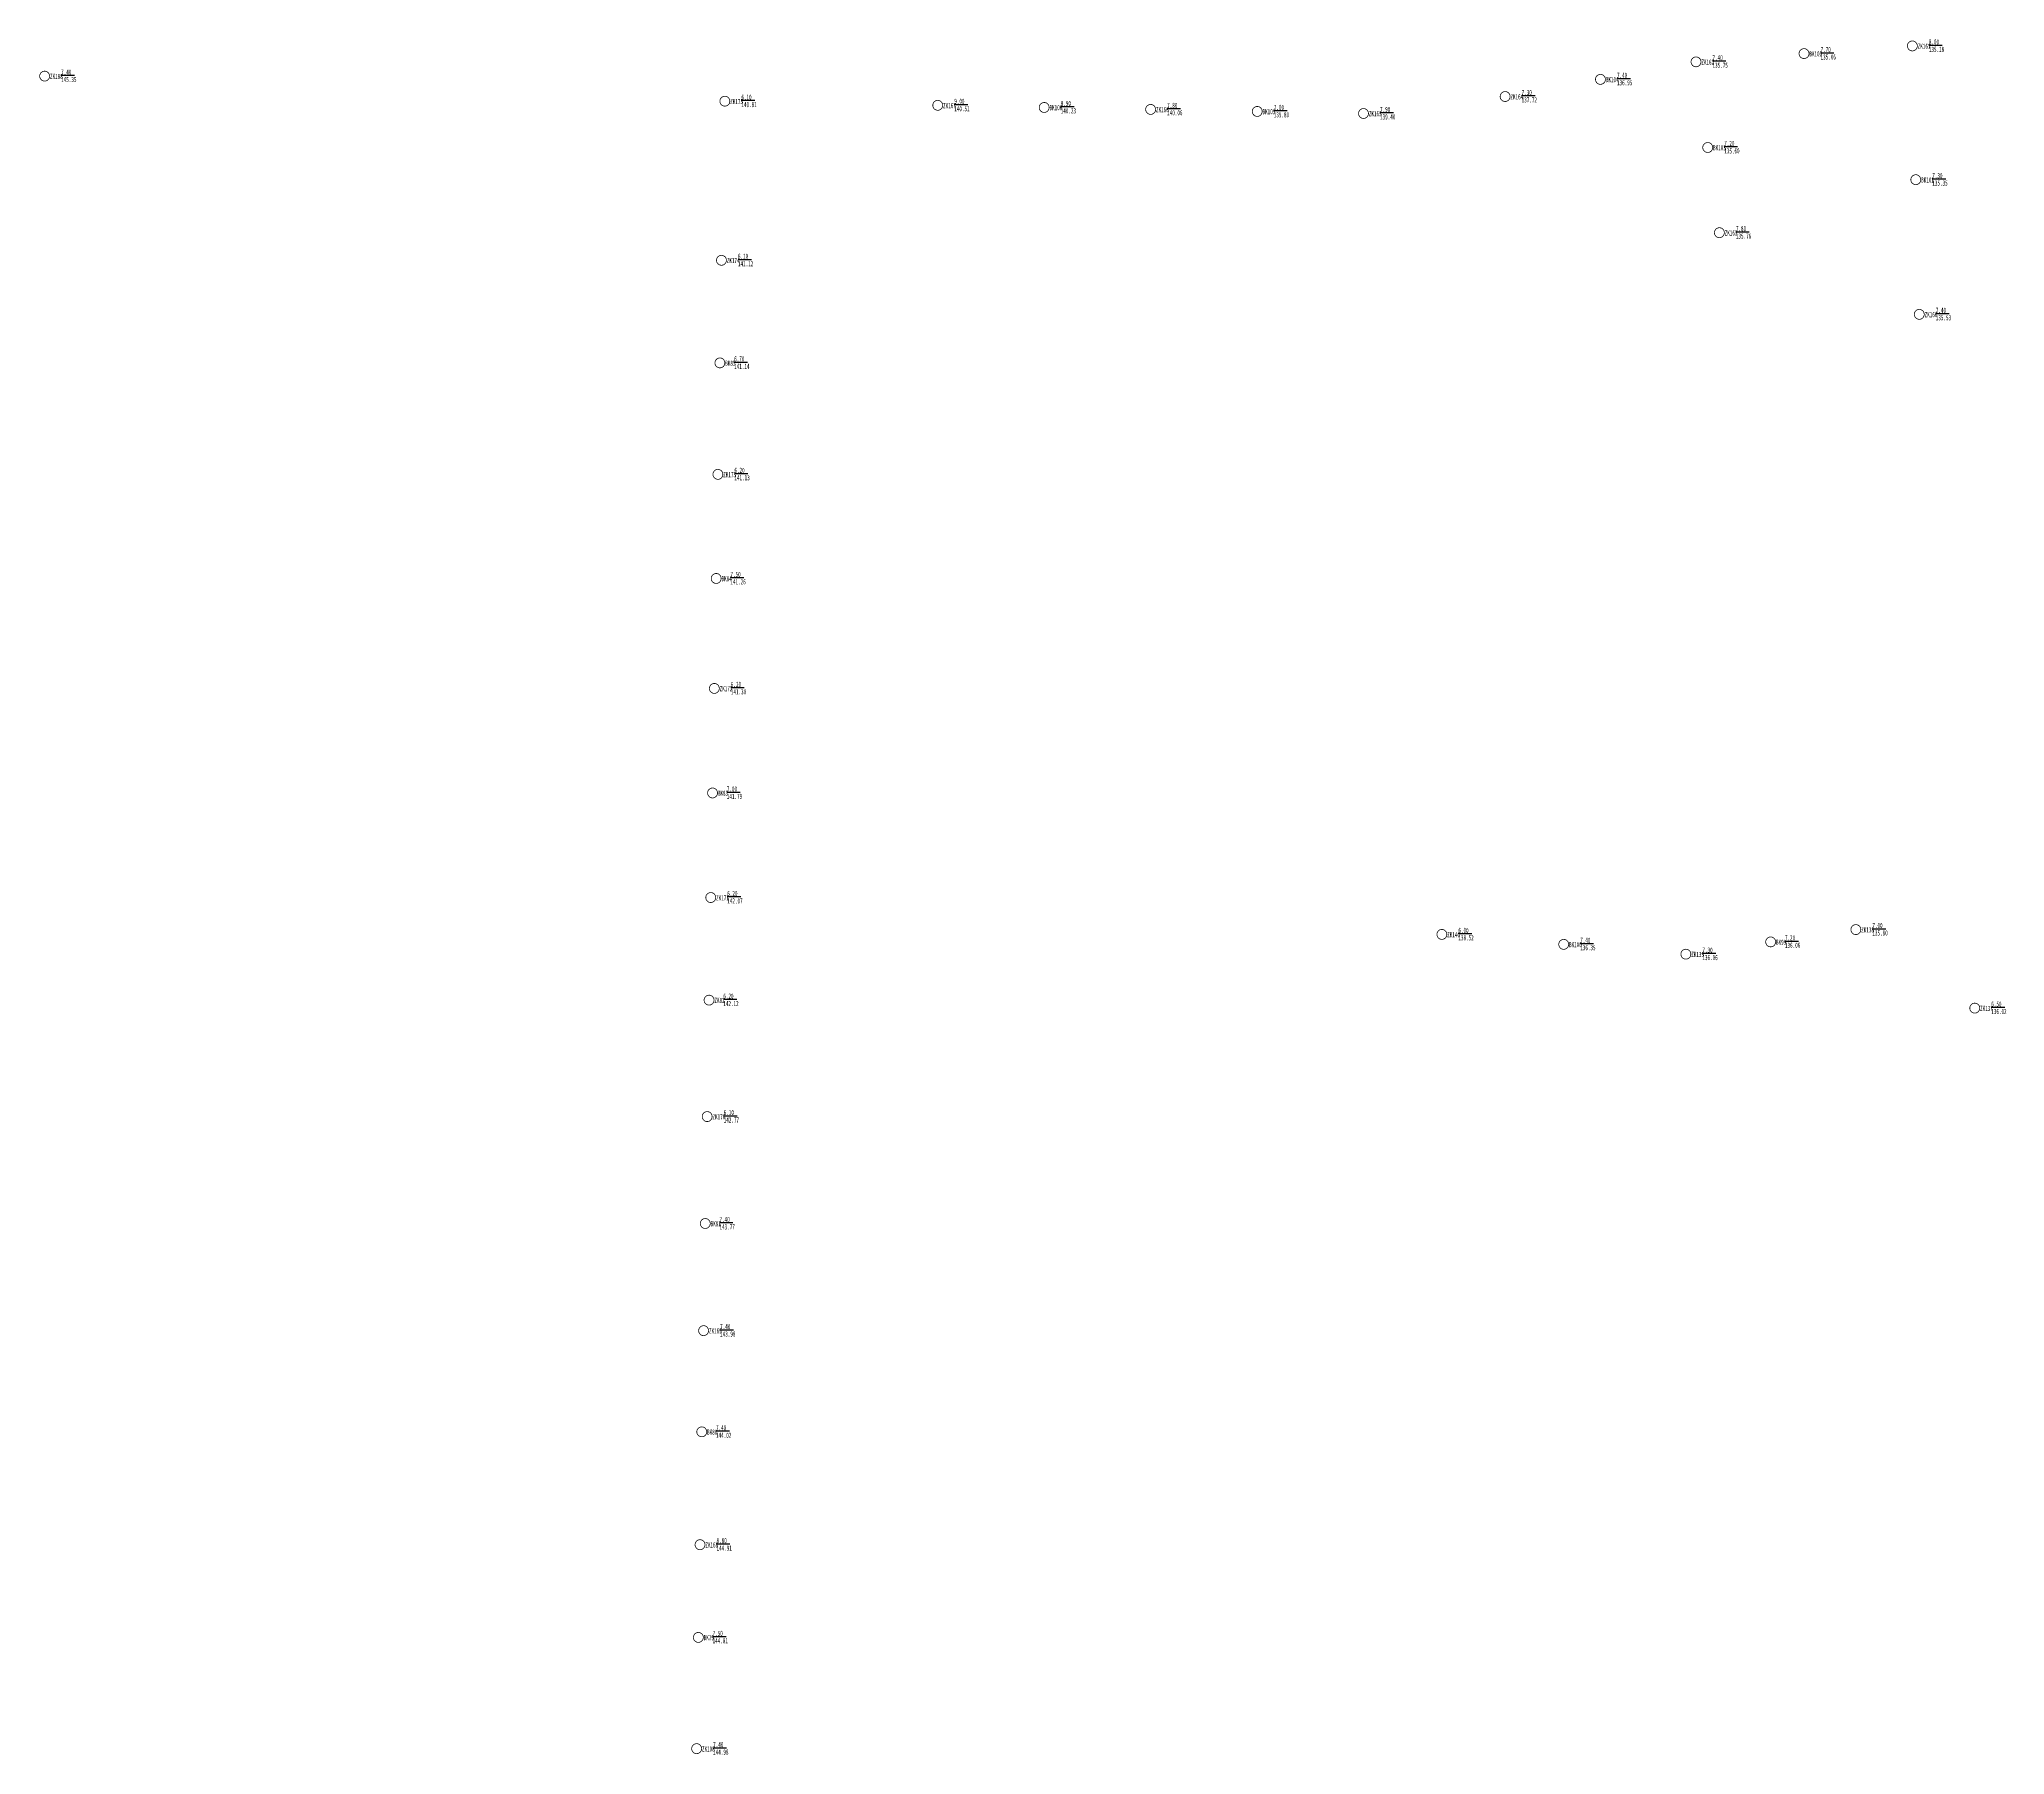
# Model space of a CAD drawing. Header units: millimetres. Extents: x 0 to 2711117, y 0 to 567555.
# Drawn here: x 2709379 to 2710171, y 565420 to 566112 of the extents above; entities that cross this region are included whole.
import ezdxf

# ---------------------------------------------------------------- set-up
doc = ezdxf.new("R2010")
doc.units = ezdxf.units.MM
doc.layers.add('勘察点方案', color=7, linetype='Continuous')
doc.styles.add('勘察孔', font='', dxfattribs={"width": 0.7, "height": 1.75})
doc.styles.get('勘察孔').set_extended_font_data('SimSun')

# ---------------------------------------------------------------- blocks, each defined once
blk = doc.blocks.new('孔_BK100', base_point=(2.15, 2.15))
blk.add_line((8.81, 2.5), (14.21, 2.5))
at = {"color": 7, "const_width": 0.3}
blk.add_lwpolyline([(2.15, 0.15, 1), (2.15, 4.15, 1), (2.15, 0.15, 1)], format="xyb", dxfattribs=at)
at = {"style": '勘察孔', "width": 0.6}
for s, p in [('BK100', (4.3, 1)), ('7.40', (8.81, 2.75)), ('136.35', (8.81, -0.25))]:
    blk.add_text(s, height=2.1, dxfattribs=at).set_placement(p)
blk = doc.blocks.new('孔_BK101', base_point=(2.15, 2.15))
blk.add_line((8.81, 2.5), (14.21, 2.5))
at = {"color": 7, "const_width": 0.3}
blk.add_lwpolyline([(2.15, 0.15, 1), (2.15, 4.15, 1), (2.15, 0.15, 1)], format="xyb", dxfattribs=at)
at = {"style": '勘察孔', "width": 0.6}
for s, p in [('BK101', (4.3, 1)), ('7.30', (8.81, 2.75)), ('135.35', (8.81, -0.25))]:
    blk.add_text(s, height=2.1, dxfattribs=at).set_placement(p)
blk = doc.blocks.new('孔_BK102', base_point=(2.15, 2.15))
blk.add_line((8.81, 2.5), (14.21, 2.5))
at = {"color": 7, "const_width": 0.3}
blk.add_lwpolyline([(2.15, 0.15, 1), (2.15, 4.15, 1), (2.15, 0.15, 1)], format="xyb", dxfattribs=at)
at = {"style": '勘察孔', "width": 0.6}
for s, p in [('BK102', (4.3, 1)), ('7.70', (8.81, 2.75)), ('135.06', (8.81, -0.25))]:
    blk.add_text(s, height=2.1, dxfattribs=at).set_placement(p)
blk = doc.blocks.new('孔_BK103', base_point=(2.15, 2.15))
blk.add_line((8.81, 2.5), (14.21, 2.5))
at = {"color": 7, "const_width": 0.3}
blk.add_lwpolyline([(2.15, 0.15, 1), (2.15, 4.15, 1), (2.15, 0.15, 1)], format="xyb", dxfattribs=at)
at = {"style": '勘察孔', "width": 0.6}
for s, p in [('BK103', (4.3, 1)), ('7.20', (8.81, 2.75)), ('135.60', (8.81, -0.25))]:
    blk.add_text(s, height=2.1, dxfattribs=at).set_placement(p)
blk = doc.blocks.new('孔_BK104', base_point=(2.15, 2.15))
blk.add_line((8.81, 2.5), (14.21, 2.5))
at = {"color": 7, "const_width": 0.3}
blk.add_lwpolyline([(2.15, 0.15, 1), (2.15, 4.15, 1), (2.15, 0.15, 1)], format="xyb", dxfattribs=at)
at = {"style": '勘察孔', "width": 0.6}
for s, p in [('BK104', (4.3, 1)), ('7.40', (8.81, 2.75)), ('136.95', (8.81, -0.25))]:
    blk.add_text(s, height=2.1, dxfattribs=at).set_placement(p)
blk = doc.blocks.new('孔_BK105', base_point=(2.15, 2.15))
blk.add_line((8.81, 2.5), (14.21, 2.5))
at = {"color": 7, "const_width": 0.3}
blk.add_lwpolyline([(2.15, 0.15, 1), (2.15, 4.15, 1), (2.15, 0.15, 1)], format="xyb", dxfattribs=at)
at = {"style": '勘察孔', "width": 0.6}
for s, p in [('BK105', (4.3, 1)), ('7.00', (8.81, 2.75)), ('139.80', (8.81, -0.25))]:
    blk.add_text(s, height=2.1, dxfattribs=at).set_placement(p)
blk = doc.blocks.new('孔_BK106', base_point=(2.15, 2.15))
blk.add_line((8.81, 2.5), (14.21, 2.5))
at = {"color": 7, "const_width": 0.3}
blk.add_lwpolyline([(2.15, 0.15, 1), (2.15, 4.15, 1), (2.15, 0.15, 1)], format="xyb", dxfattribs=at)
at = {"style": '勘察孔', "width": 0.6}
for s, p in [('BK106', (4.3, 1)), ('8.90', (8.81, 2.75)), ('140.23', (8.81, -0.25))]:
    blk.add_text(s, height=2.1, dxfattribs=at).set_placement(p)
blk = doc.blocks.new('孔_BK79', base_point=(2.15, 2.15))
blk.add_line((7.9, 2.5), (13.31, 2.5))
at = {"color": 7, "const_width": 0.3}
blk.add_lwpolyline([(2.15, 0.15, 1), (2.15, 4.15, 1), (2.15, 0.15, 1)], format="xyb", dxfattribs=at)
at = {"style": '勘察孔', "width": 0.6}
for s, p in [('BK79', (4.3, 1)), ('7.50', (7.9, 2.75)), ('144.81', (7.9, -0.25))]:
    blk.add_text(s, height=2.1, dxfattribs=at).set_placement(p)
blk = doc.blocks.new('孔_BK80', base_point=(2.15, 2.15))
blk.add_line((7.9, 2.5), (13.31, 2.5))
at = {"color": 7, "const_width": 0.3}
blk.add_lwpolyline([(2.15, 0.15, 1), (2.15, 4.15, 1), (2.15, 0.15, 1)], format="xyb", dxfattribs=at)
at = {"style": '勘察孔', "width": 0.6}
for s, p in [('BK80', (4.3, 1)), ('7.40', (7.9, 2.75)), ('144.02', (7.9, -0.25))]:
    blk.add_text(s, height=2.1, dxfattribs=at).set_placement(p)
blk = doc.blocks.new('孔_BK81', base_point=(2.15, 2.15))
blk.add_line((7.9, 2.5), (13.31, 2.5))
at = {"color": 7, "const_width": 0.3}
blk.add_lwpolyline([(2.15, 0.15, 1), (2.15, 4.15, 1), (2.15, 0.15, 1)], format="xyb", dxfattribs=at)
at = {"style": '勘察孔', "width": 0.6}
for s, p in [('BK81', (4.3, 1)), ('7.40', (7.9, 2.75)), ('143.77', (7.9, -0.25))]:
    blk.add_text(s, height=2.1, dxfattribs=at).set_placement(p)
blk = doc.blocks.new('孔_BK83', base_point=(2.15, 2.15))
blk.add_line((7.9, 2.5), (13.31, 2.5))
at = {"color": 7, "const_width": 0.3}
blk.add_lwpolyline([(2.15, 0.15, 1), (2.15, 4.15, 1), (2.15, 0.15, 1)], format="xyb", dxfattribs=at)
at = {"style": '勘察孔', "width": 0.6}
for s, p in [('BK83', (4.3, 1)), ('7.00', (7.9, 2.75)), ('141.79', (7.9, -0.25))]:
    blk.add_text(s, height=2.1, dxfattribs=at).set_placement(p)
blk = doc.blocks.new('孔_BK84', base_point=(2.15, 2.15))
blk.add_line((7.9, 2.5), (13.31, 2.5))
at = {"color": 7, "const_width": 0.3}
blk.add_lwpolyline([(2.15, 0.15, 1), (2.15, 4.15, 1), (2.15, 0.15, 1)], format="xyb", dxfattribs=at)
at = {"style": '勘察孔', "width": 0.6}
for s, p in [('BK84', (4.3, 1)), ('7.50', (7.9, 2.75)), ('141.26', (7.9, -0.25))]:
    blk.add_text(s, height=2.1, dxfattribs=at).set_placement(p)
blk = doc.blocks.new('孔_BK85', base_point=(2.15, 2.15))
blk.add_line((7.9, 2.5), (13.31, 2.5))
at = {"color": 7, "const_width": 0.3}
blk.add_lwpolyline([(2.15, 0.15, 1), (2.15, 4.15, 1), (2.15, 0.15, 1)], format="xyb", dxfattribs=at)
at = {"style": '勘察孔', "width": 0.6}
for s, p in [('BK85', (4.3, 1)), ('6.70', (7.9, 2.75)), ('141.14', (7.9, -0.25))]:
    blk.add_text(s, height=2.1, dxfattribs=at).set_placement(p)
blk = doc.blocks.new('孔_BK99', base_point=(2.15, 2.15))
blk.add_line((7.9, 2.5), (13.31, 2.5))
at = {"color": 7, "const_width": 0.3}
blk.add_lwpolyline([(2.15, 0.15, 1), (2.15, 4.15, 1), (2.15, 0.15, 1)], format="xyb", dxfattribs=at)
at = {"style": '勘察孔', "width": 0.6}
for s, p in [('BK99', (4.3, 1)), ('7.20', (7.9, 2.75)), ('136.06', (7.9, -0.25))]:
    blk.add_text(s, height=2.1, dxfattribs=at).set_placement(p)
blk = doc.blocks.new('孔_ZK108', base_point=(2.15, 2.15))
blk.add_line((8.81, 2.5), (14.21, 2.5))
at = {"color": 7, "const_width": 0.3}
blk.add_lwpolyline([(2.15, 0.15, 1), (2.15, 4.15, 1), (2.15, 0.15, 1)], format="xyb", dxfattribs=at)
at = {"style": '勘察孔', "width": 0.6}
for s, p in [('ZK108', (4.3, 1)), ('7.40', (8.81, 2.75)), ('144.98', (8.81, -0.25))]:
    blk.add_text(s, height=2.1, dxfattribs=at).set_placement(p)
blk = doc.blocks.new('孔_ZK137', base_point=(2.15, 2.15))
blk.add_line((8.81, 2.5), (14.21, 2.5))
at = {"color": 7, "const_width": 0.3}
blk.add_lwpolyline([(2.15, 0.15, 1), (2.15, 4.15, 1), (2.15, 0.15, 1)], format="xyb", dxfattribs=at)
at = {"style": '勘察孔', "width": 0.6}
for s, p in [('ZK137', (4.3, 1)), ('6.50', (8.81, 2.75)), ('136.02', (8.81, -0.25))]:
    blk.add_text(s, height=2.1, dxfattribs=at).set_placement(p)
blk = doc.blocks.new('孔_ZK138', base_point=(2.15, 2.15))
blk.add_line((8.81, 2.5), (14.21, 2.5))
at = {"color": 7, "const_width": 0.3}
blk.add_lwpolyline([(2.15, 0.15, 1), (2.15, 4.15, 1), (2.15, 0.15, 1)], format="xyb", dxfattribs=at)
at = {"style": '勘察孔', "width": 0.6}
for s, p in [('ZK138', (4.3, 1)), ('7.00', (8.81, 2.75)), ('135.80', (8.81, -0.25))]:
    blk.add_text(s, height=2.1, dxfattribs=at).set_placement(p)
blk = doc.blocks.new('孔_ZK139', base_point=(2.15, 2.15))
blk.add_line((8.81, 2.5), (14.21, 2.5))
at = {"color": 7, "const_width": 0.3}
blk.add_lwpolyline([(2.15, 0.15, 1), (2.15, 4.15, 1), (2.15, 0.15, 1)], format="xyb", dxfattribs=at)
at = {"style": '勘察孔', "width": 0.6}
for s, p in [('ZK139', (4.3, 1)), ('7.30', (8.81, 2.75)), ('136.06', (8.81, -0.25))]:
    blk.add_text(s, height=2.1, dxfattribs=at).set_placement(p)
blk = doc.blocks.new('孔_ZK140', base_point=(2.15, 2.15))
blk.add_line((8.81, 2.5), (14.21, 2.5))
at = {"color": 7, "const_width": 0.3}
blk.add_lwpolyline([(2.15, 0.15, 1), (2.15, 4.15, 1), (2.15, 0.15, 1)], format="xyb", dxfattribs=at)
at = {"style": '勘察孔', "width": 0.6}
for s, p in [('ZK140', (4.3, 1)), ('6.00', (8.81, 2.75)), ('138.52', (8.81, -0.25))]:
    blk.add_text(s, height=2.1, dxfattribs=at).set_placement(p)
blk = doc.blocks.new('孔_ZK160', base_point=(2.15, 2.15))
blk.add_line((8.81, 2.5), (14.21, 2.5))
at = {"color": 7, "const_width": 0.3}
blk.add_lwpolyline([(2.15, 0.15, 1), (2.15, 4.15, 1), (2.15, 0.15, 1)], format="xyb", dxfattribs=at)
at = {"style": '勘察孔', "width": 0.6}
for s, p in [('ZK160', (4.3, 1)), ('7.40', (8.81, 2.75)), ('135.53', (8.81, -0.25))]:
    blk.add_text(s, height=2.1, dxfattribs=at).set_placement(p)
blk = doc.blocks.new('孔_ZK161', base_point=(2.15, 2.15))
blk.add_line((8.81, 2.5), (14.21, 2.5))
at = {"color": 7, "const_width": 0.3}
blk.add_lwpolyline([(2.15, 0.15, 1), (2.15, 4.15, 1), (2.15, 0.15, 1)], format="xyb", dxfattribs=at)
at = {"style": '勘察孔', "width": 0.6}
for s, p in [('ZK161', (4.3, 1)), ('8.00', (8.81, 2.75)), ('135.18', (8.81, -0.25))]:
    blk.add_text(s, height=2.1, dxfattribs=at).set_placement(p)
blk = doc.blocks.new('孔_ZK162', base_point=(2.15, 2.15))
blk.add_line((8.81, 2.5), (14.21, 2.5))
at = {"color": 7, "const_width": 0.3}
blk.add_lwpolyline([(2.15, 0.15, 1), (2.15, 4.15, 1), (2.15, 0.15, 1)], format="xyb", dxfattribs=at)
at = {"style": '勘察孔', "width": 0.6}
for s, p in [('ZK162', (4.3, 1)), ('7.40', (8.81, 2.75)), ('135.75', (8.81, -0.25))]:
    blk.add_text(s, height=2.1, dxfattribs=at).set_placement(p)
blk = doc.blocks.new('孔_ZK163', base_point=(2.15, 2.15))
blk.add_line((8.81, 2.5), (14.21, 2.5))
at = {"color": 7, "const_width": 0.3}
blk.add_lwpolyline([(2.15, 0.15, 1), (2.15, 4.15, 1), (2.15, 0.15, 1)], format="xyb", dxfattribs=at)
at = {"style": '勘察孔', "width": 0.6}
for s, p in [('ZK163', (4.3, 1)), ('7.80', (8.81, 2.75)), ('135.76', (8.81, -0.25))]:
    blk.add_text(s, height=2.1, dxfattribs=at).set_placement(p)
blk = doc.blocks.new('孔_ZK164', base_point=(2.15, 2.15))
blk.add_line((8.81, 2.5), (14.21, 2.5))
at = {"color": 7, "const_width": 0.3}
blk.add_lwpolyline([(2.15, 0.15, 1), (2.15, 4.15, 1), (2.15, 0.15, 1)], format="xyb", dxfattribs=at)
at = {"style": '勘察孔', "width": 0.6}
for s, p in [('ZK164', (4.3, 1)), ('7.30', (8.81, 2.75)), ('137.72', (8.81, -0.25))]:
    blk.add_text(s, height=2.1, dxfattribs=at).set_placement(p)
blk = doc.blocks.new('孔_ZK165', base_point=(2.15, 2.15))
blk.add_line((8.81, 2.5), (14.21, 2.5))
at = {"color": 7, "const_width": 0.3}
blk.add_lwpolyline([(2.15, 0.15, 1), (2.15, 4.15, 1), (2.15, 0.15, 1)], format="xyb", dxfattribs=at)
at = {"style": '勘察孔', "width": 0.6}
for s, p in [('ZK165', (4.3, 1)), ('7.90', (8.81, 2.75)), ('139.40', (8.81, -0.25))]:
    blk.add_text(s, height=2.1, dxfattribs=at).set_placement(p)
blk = doc.blocks.new('孔_ZK166', base_point=(2.15, 2.15))
blk.add_line((8.81, 2.5), (14.21, 2.5))
at = {"color": 7, "const_width": 0.3}
blk.add_lwpolyline([(2.15, 0.15, 1), (2.15, 4.15, 1), (2.15, 0.15, 1)], format="xyb", dxfattribs=at)
at = {"style": '勘察孔', "width": 0.6}
for s, p in [('ZK166', (4.3, 1)), ('7.80', (8.81, 2.75)), ('140.06', (8.81, -0.25))]:
    blk.add_text(s, height=2.1, dxfattribs=at).set_placement(p)
blk = doc.blocks.new('孔_ZK167', base_point=(2.15, 2.15))
blk.add_line((8.81, 2.5), (14.21, 2.5))
at = {"color": 7, "const_width": 0.3}
blk.add_lwpolyline([(2.15, 0.15, 1), (2.15, 4.15, 1), (2.15, 0.15, 1)], format="xyb", dxfattribs=at)
at = {"style": '勘察孔', "width": 0.6}
for s, p in [('ZK167', (4.3, 1)), ('9.00', (8.81, 2.75)), ('140.51', (8.81, -0.25))]:
    blk.add_text(s, height=2.1, dxfattribs=at).set_placement(p)
blk = doc.blocks.new('孔_ZK168', base_point=(2.15, 2.15))
blk.add_line((8.81, 2.5), (14.21, 2.5))
at = {"color": 7, "const_width": 0.3}
blk.add_lwpolyline([(2.15, 0.15, 1), (2.15, 4.15, 1), (2.15, 0.15, 1)], format="xyb", dxfattribs=at)
at = {"style": '勘察孔', "width": 0.6}
for s, p in [('ZK168', (4.3, 1)), ('8.80', (8.81, 2.75)), ('144.91', (8.81, -0.25))]:
    blk.add_text(s, height=2.1, dxfattribs=at).set_placement(p)
blk = doc.blocks.new('孔_ZK169', base_point=(2.15, 2.15))
blk.add_line((8.81, 2.5), (14.21, 2.5))
at = {"color": 7, "const_width": 0.3}
blk.add_lwpolyline([(2.15, 0.15, 1), (2.15, 4.15, 1), (2.15, 0.15, 1)], format="xyb", dxfattribs=at)
at = {"style": '勘察孔', "width": 0.6}
for s, p in [('ZK169', (4.3, 1)), ('7.40', (8.81, 2.75)), ('143.98', (8.81, -0.25))]:
    blk.add_text(s, height=2.1, dxfattribs=at).set_placement(p)
blk = doc.blocks.new('孔_ZK170', base_point=(2.15, 2.15))
blk.add_line((8.81, 2.5), (14.21, 2.5))
at = {"color": 7, "const_width": 0.3}
blk.add_lwpolyline([(2.15, 0.15, 1), (2.15, 4.15, 1), (2.15, 0.15, 1)], format="xyb", dxfattribs=at)
at = {"style": '勘察孔', "width": 0.6}
for s, p in [('ZK170', (4.3, 1)), ('6.10', (8.81, 2.75)), ('142.77', (8.81, -0.25))]:
    blk.add_text(s, height=2.1, dxfattribs=at).set_placement(p)
blk = doc.blocks.new('孔_ZK171', base_point=(2.15, 2.15))
blk.add_line((8.81, 2.5), (14.21, 2.5))
at = {"color": 7, "const_width": 0.3}
blk.add_lwpolyline([(2.15, 0.15, 1), (2.15, 4.15, 1), (2.15, 0.15, 1)], format="xyb", dxfattribs=at)
at = {"style": '勘察孔', "width": 0.6}
for s, p in [('ZK171', (4.3, 1)), ('6.20', (8.81, 2.75)), ('142.07', (8.81, -0.25))]:
    blk.add_text(s, height=2.1, dxfattribs=at).set_placement(p)
blk = doc.blocks.new('孔_ZK172', base_point=(2.15, 2.15))
blk.add_line((8.81, 2.5), (14.21, 2.5))
at = {"color": 7, "const_width": 0.3}
blk.add_lwpolyline([(2.15, 0.15, 1), (2.15, 4.15, 1), (2.15, 0.15, 1)], format="xyb", dxfattribs=at)
at = {"style": '勘察孔', "width": 0.6}
for s, p in [('ZK172', (4.3, 1)), ('6.20', (8.81, 2.75)), ('141.30', (8.81, -0.25))]:
    blk.add_text(s, height=2.1, dxfattribs=at).set_placement(p)
blk = doc.blocks.new('孔_ZK173', base_point=(2.15, 2.15))
blk.add_line((8.81, 2.5), (14.21, 2.5))
at = {"color": 7, "const_width": 0.3}
blk.add_lwpolyline([(2.15, 0.15, 1), (2.15, 4.15, 1), (2.15, 0.15, 1)], format="xyb", dxfattribs=at)
at = {"style": '勘察孔', "width": 0.6}
for s, p in [('ZK173', (4.3, 1)), ('6.20', (8.81, 2.75)), ('141.13', (8.81, -0.25))]:
    blk.add_text(s, height=2.1, dxfattribs=at).set_placement(p)
blk = doc.blocks.new('孔_ZK174', base_point=(2.15, 2.15))
blk.add_line((8.81, 2.5), (14.21, 2.5))
at = {"color": 7, "const_width": 0.3}
blk.add_lwpolyline([(2.15, 0.15, 1), (2.15, 4.15, 1), (2.15, 0.15, 1)], format="xyb", dxfattribs=at)
at = {"style": '勘察孔', "width": 0.6}
for s, p in [('ZK174', (4.3, 1)), ('6.10', (8.81, 2.75)), ('141.12', (8.81, -0.25))]:
    blk.add_text(s, height=2.1, dxfattribs=at).set_placement(p)
blk = doc.blocks.new('孔_ZK175', base_point=(2.15, 2.15))
blk.add_line((8.81, 2.5), (14.21, 2.5))
at = {"color": 7, "const_width": 0.3}
blk.add_lwpolyline([(2.15, 0.15, 1), (2.15, 4.15, 1), (2.15, 0.15, 1)], format="xyb", dxfattribs=at)
at = {"style": '勘察孔', "width": 0.6}
for s, p in [('ZK175', (4.3, 1)), ('6.10', (8.81, 2.75)), ('140.81', (8.81, -0.25))]:
    blk.add_text(s, height=2.1, dxfattribs=at).set_placement(p)
blk = doc.blocks.new('孔_ZK188', base_point=(2.15, 2.15))
blk.add_line((8.81, 2.5), (14.21, 2.5))
at = {"color": 7, "const_width": 0.3}
blk.add_lwpolyline([(2.15, 0.15, 1), (2.15, 4.15, 1), (2.15, 0.15, 1)], format="xyb", dxfattribs=at)
at = {"style": '勘察孔', "width": 0.6}
for s, p in [('ZK188', (4.3, 1)), ('7.40', (8.81, 2.75)), ('145.35', (8.81, -0.25))]:
    blk.add_text(s, height=2.1, dxfattribs=at).set_placement(p)
blk = doc.blocks.new('孔_ZK82', base_point=(2.15, 2.15))
blk.add_line((7.9, 2.5), (13.31, 2.5))
at = {"color": 7, "const_width": 0.3}
blk.add_lwpolyline([(2.15, 0.15, 1), (2.15, 4.15, 1), (2.15, 0.15, 1)], format="xyb", dxfattribs=at)
at = {"style": '勘察孔', "width": 0.6}
for s, p in [('ZK82', (4.3, 1)), ('6.20', (7.9, 2.75)), ('142.12', (7.9, -0.25))]:
    blk.add_text(s, height=2.1, dxfattribs=at).set_placement(p)

msp = doc.modelspace()

# ---------------------------------------------------------------- block references
at = {"layer": '勘察点方案'}
for name, p in [('孔_ZK161', (2710133.71, 566109.08)), ('孔_ZK162', (2710046.53, 566102.67)), ('孔_BK102', (2710090.06, 566105.99)), ('孔_ZK188', (2709381.11, 566096.91)), ('孔_BK104', (2710008.03, 566095.61)), ('孔_ZK175', (2709655.21, 566086.81)), ('孔_ZK167', (2709740.99, 566085.15)), ('孔_BK106', (2709783.88, 566084.29)), ('孔_ZK164', (2709969.61, 566088.69)), ('孔_ZK166', (2709826.77, 566083.5)), ('孔_BK105', (2709869.73, 566082.69)), ('孔_ZK165', (2709912.55, 566081.85)), ('孔_BK103', (2710051.25, 566068.15)), ('孔_BK101', (2710135.09, 566055.18)), ('孔_ZK163', (2710055.94, 566033.82)), ('孔_ZK174', (2709653.84, 566022.7)), ('孔_ZK160', (2710136.49, 566000.91)), ('孔_BK85', (2709653.21, 565981.34)), ('孔_ZK173', (2709652.4, 565936.43)), ('孔_BK84', (2709651.71, 565894.48)), ('孔_ZK172', (2709650.96, 565850.16)), ('孔_BK83', (2709650.24, 565808.03)), ('孔_ZK171', (2709649.52, 565765.89)), ('孔_ZK138', (2710110.94, 565752.97)), ('孔_ZK140', (2709944.12, 565751.03)), ('孔_BK100', (2709993.22, 565747.02)), ('孔_BK99', (2710076.61, 565748.01)), ('孔_ZK139', (2710042.45, 565743.07)), ('孔_ZK82', (2709648.84, 565724.54)), ('孔_ZK137', (2710158.85, 565721.32)), ('孔_ZK170', (2709648.08, 565677.62)), ('孔_BK81', (2709647.31, 565634.53)), ('孔_ZK169', (2709646.64, 565591.35)), ('孔_BK80', (2709645.89, 565550.57)), ('孔_ZK168', (2709645.2, 565505.09)), ('孔_BK79', (2709644.52, 565467.72)), ('孔_ZK108', (2709643.83, 565422.89))]:
    msp.add_blockref(name, p, dxfattribs=at)

doc.saveas('drawing.dxf')
